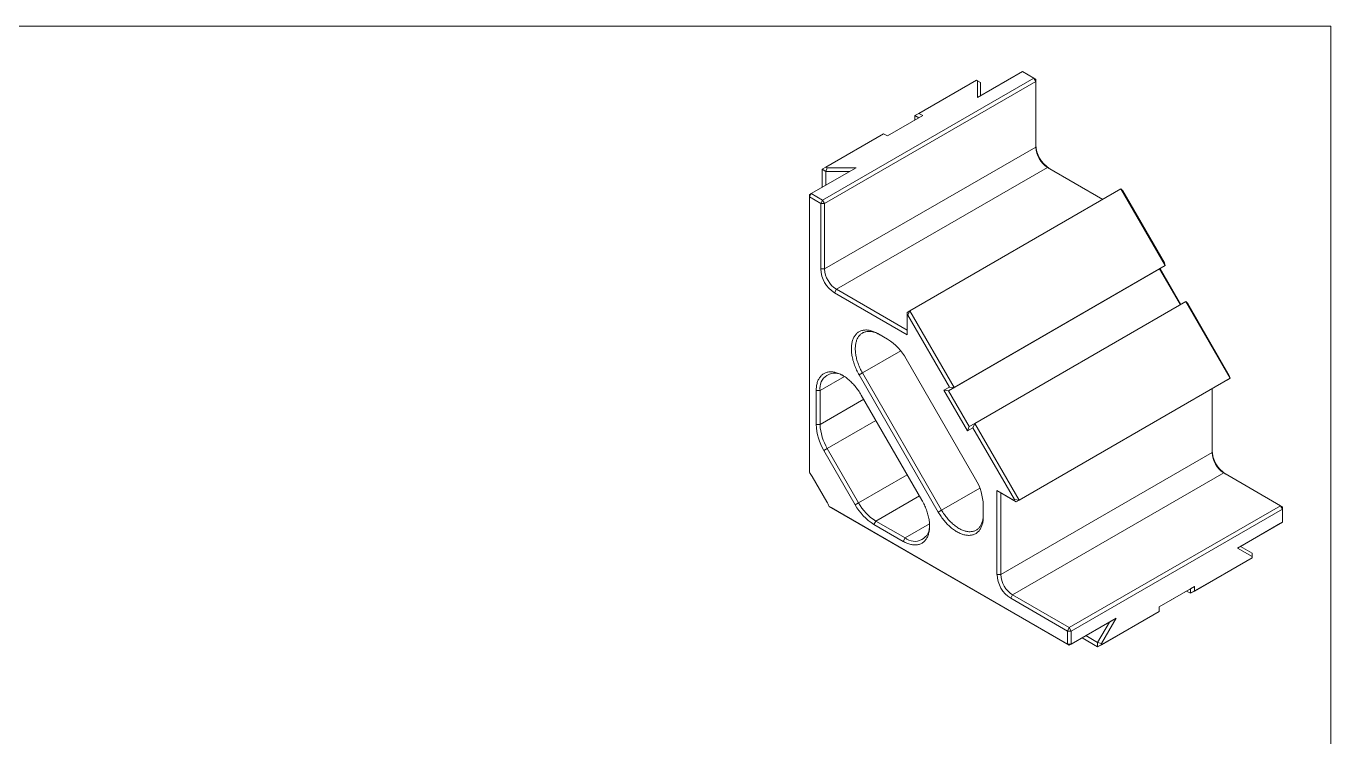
# Model space of a CAD drawing. Header units: inches. Extents: x 0.1 to 10.9, y 0 to 8.5.
# Drawn here: x 5.04 to 10.94, y 5.24 to 8.45 of the extents above; entities that cross this region are included whole.
import ezdxf

# ---------------------------------------------------------------- set-up
doc = ezdxf.new("R2010")
doc.units = ezdxf.units.IN
doc.header["$MEASUREMENT"] = 0

msp = doc.modelspace()

# ---------------------------------------------------------------- linework, layer by layer
at = {"color": 7, "linetype": 'Continuous', "lineweight": 18}
for p, q in [((0.0622, 8.4506), (10.9445, 8.4506)), ((10.9445, 0.0356), (10.9445, 8.4506)), ((8.6461, 7.6643), (9.6007, 8.2154)), ((9.3417, 8.2067), (9.081, 8.0562)), ((9.3469, 8.2037), (9.3417, 8.2067)), ((9.5494, 8.245), (9.3469, 8.128)), ((9.3469, 8.128), (9.3469, 8.2037)), ((9.3594, 8.1965), (9.3469, 8.2037)), ((9.6007, 8.2154), (9.5494, 8.245)), ((9.6007, 8.2154), (9.6096, 8.2)), ((9.6007, 8.2154), (9.6096, 8.2103)), ((9.6096, 8.2), (9.6096, 8.2103)), ((9.6096, 8.2), (8.655, 7.649)), ((9.3594, 8.1965), (9.3594, 8.1352)), ((9.6096, 7.9041), (9.6096, 8.2)), ((9.0987, 8.046), (8.9396, 7.9541)), ((9.0633, 8.0459), (9.081, 8.0562)), ((9.081, 8.0357), (9.0633, 8.0459)), ((9.0633, 8.0255), (9.0633, 8.0459)), ((9.081, 8.0562), (9.0987, 8.046)), ((8.9219, 7.9643), (8.6611, 7.8138)), ((8.9396, 7.9541), (8.9219, 7.9643)), ((8.655, 7.353), (9.6096, 7.9041)), ((8.7974, 7.8108), (8.5949, 7.6939)), ((8.6435, 7.8036), (8.6611, 7.8138)), ((8.6611, 7.7934), (8.6435, 7.8036)), ((8.6435, 7.7219), (8.6435, 7.8036)), ((8.6611, 7.8138), (8.6663, 7.8108)), ((8.6663, 7.8108), (8.6611, 7.7934)), ((8.7672, 7.7934), (8.6611, 7.7934)), ((8.6611, 7.7321), (8.6611, 7.7934)), ((8.6663, 7.8108), (8.7974, 7.8108)), ((8.708, 7.2611), (9.6626, 7.8122)), ((9.9131, 7.6676), (9.6626, 7.8122)), ((8.5949, 7.6939), (8.586, 7.6786)), ((8.5949, 7.6939), (8.586, 7.6888)), ((8.586, 7.6888), (8.586, 7.6786)), ((8.586, 7.6786), (8.586, 6.4341)), ((8.6373, 7.649), (8.586, 7.6786)), ((8.5949, 7.6939), (8.6461, 7.6643)), ((9.0405, 7.1639), (9.9951, 7.7149)), ((10.1951, 7.3685), (9.9951, 7.7149)), ((9.9951, 7.7149), (10.0039, 7.7056)), ((10.0039, 7.7056), (10.1914, 7.3808)), ((8.6461, 7.6643), (8.6373, 7.649)), ((8.6373, 7.353), (8.6373, 7.649)), ((8.6373, 7.649), (8.655, 7.649)), ((8.6461, 7.6643), (8.655, 7.649)), ((8.655, 7.649), (8.655, 7.353)), ((10.1914, 7.3808), (10.1951, 7.3685)), ((8.6373, 7.353), (8.655, 7.353)), ((9.2155, 6.803), (10.1701, 7.3541)), ((9.2405, 6.8175), (10.1951, 7.3685)), ((10.1701, 7.3541), (10.1951, 7.3685)), ((10.2638, 7.1917), (10.1701, 7.3541)), ((10.1726, 7.3556), (10.2664, 7.1932)), ((8.6992, 7.2458), (8.708, 7.2611)), ((8.708, 7.2611), (9.028, 7.0764)), ((9.028, 7.056), (8.6992, 7.2458)), ((9.3342, 6.6551), (10.2888, 7.2062)), ((10.4888, 6.8597), (10.2888, 7.2062)), ((10.2976, 7.1968), (10.2888, 7.2062)), ((9.028, 7.1566), (9.0405, 7.1639)), ((9.028, 7.1422), (9.028, 7.1566)), ((9.0316, 7.1443), (9.028, 7.1422)), ((9.028, 7.1422), (9.028, 7.056)), ((9.0316, 7.1443), (9.0405, 7.1639)), ((9.2191, 6.8196), (9.0316, 7.1443)), ((9.0405, 7.1639), (9.2405, 6.8175)), ((10.2976, 7.1968), (10.4851, 6.8721)), ((8.8954, 7.0611), (8.9396, 7.0356)), ((8.9042, 7.056), (8.8954, 7.0611)), ((8.9402, 7.0352), (8.9042, 7.056)), ((9.0239, 6.9465), (9.3377, 6.403)), ((8.8261, 6.8833), (8.811, 6.8746)), ((9.169, 6.2545), (8.811, 6.8746)), ((8.8261, 6.8833), (9.1841, 6.2633)), ((9.5217, 6.3014), (10.4763, 6.8525)), ((9.5342, 6.3087), (10.4888, 6.8597)), ((10.4763, 6.8525), (10.4888, 6.8597)), ((10.4851, 6.8721), (10.4888, 6.8597)), ((8.617, 6.6502), (8.617, 6.8033)), ((8.6346, 6.8033), (8.617, 6.8033)), ((8.6346, 6.8033), (8.6346, 6.6502)), ((9.1941, 6.8051), (9.2191, 6.8196)), ((9.3004, 6.6211), (9.1941, 6.8051)), ((9.2155, 6.803), (9.1941, 6.8051)), ((9.2405, 6.8175), (9.2155, 6.803)), ((9.2155, 6.803), (9.3092, 6.6406)), ((9.2405, 6.8175), (9.2191, 6.8196)), ((10.4068, 6.5232), (10.4068, 6.8124)), ((8.8207, 6.7832), (9.0947, 6.3086)), ((8.6346, 6.6502), (8.617, 6.6502)), ((9.3092, 6.6406), (9.3004, 6.6211)), ((9.3254, 6.6355), (9.3004, 6.6211)), ((9.3092, 6.6406), (9.3342, 6.6551)), ((9.3342, 6.6551), (9.3254, 6.6355)), ((9.5129, 6.3108), (9.3254, 6.6355)), ((9.3342, 6.6551), (9.5342, 6.3087)), ((8.667, 6.5413), (8.6519, 6.5326)), ((8.7933, 6.2877), (8.6519, 6.5326)), ((8.667, 6.5413), (8.8084, 6.2964)), ((9.4522, 5.9721), (10.4068, 6.5232)), ((8.599, 6.4151), (8.6651, 6.3006)), ((9.5053, 5.8802), (10.4598, 6.4313)), ((10.7162, 6.2833), (10.4598, 6.4313)), ((9.4345, 6.3518), (9.5092, 6.3087)), ((9.4345, 5.9721), (9.4345, 6.3518)), ((9.4522, 6.3416), (9.4345, 6.3518)), ((9.5217, 6.3014), (9.4522, 6.3416)), ((9.4522, 6.3416), (9.4522, 5.9721)), ((8.675, 6.2799), (9.7527, 5.6577)), ((8.675, 6.2799), (8.6845, 6.2744)), ((9.7616, 5.6526), (8.6845, 6.2744)), ((8.7933, 6.2877), (8.8084, 6.2964)), ((9.169, 6.2545), (9.1841, 6.2633)), ((9.3727, 6.2854), (9.3727, 6.2344)), ((9.5092, 6.3087), (9.5129, 6.3108)), ((9.5217, 6.3014), (9.5092, 6.3087)), ((9.5342, 6.3087), (9.5129, 6.3108)), ((9.5342, 6.3087), (9.5217, 6.3014)), ((9.7616, 5.7322), (10.7162, 6.2833)), ((10.725, 6.268), (9.7704, 5.7169)), ((10.7162, 6.2833), (10.725, 6.268)), ((10.725, 6.2782), (10.7162, 6.2833)), ((10.725, 6.2782), (10.725, 6.268)), ((10.725, 6.2088), (10.725, 6.268)), ((8.8777, 6.1986), (8.8865, 6.2139)), ((9.0103, 6.1221), (8.8777, 6.1986)), ((8.8865, 6.2139), (9.0191, 6.1374)), ((10.5225, 6.0919), (10.725, 6.2088)), ((10.7162, 6.2037), (10.535, 6.0991)), ((10.725, 6.2088), (10.7162, 6.2037)), ((9.0103, 6.1221), (9.0191, 6.1374)), ((10.5225, 6.0919), (10.535, 6.0991)), ((10.588, 6.054), (10.5225, 6.0919)), ((10.535, 6.0991), (10.588, 6.0685)), ((10.588, 6.0481), (10.3096, 5.8873)), ((10.3273, 5.8975), (10.588, 6.0481)), ((10.588, 6.054), (10.588, 6.0685)), ((10.588, 6.0481), (10.588, 6.054)), ((10.588, 6.0481), (10.588, 6.0481)), ((9.4522, 5.9721), (9.4345, 5.9721)), ((10.1682, 5.8261), (10.3273, 5.918)), ((10.3096, 5.9077), (10.1682, 5.8261)), ((10.3273, 5.918), (10.3096, 5.9077)), ((10.3096, 5.8873), (10.3096, 5.9077)), ((10.3273, 5.918), (10.3273, 5.8975)), ((9.5053, 5.8802), (9.4964, 5.8649)), ((9.7527, 5.7169), (9.4964, 5.8649)), ((9.5053, 5.8802), (9.7616, 5.7322)), ((10.2919, 5.8975), (10.3096, 5.8873)), ((10.3273, 5.8975), (10.3096, 5.8873)), ((10.1682, 5.8057), (9.8897, 5.645)), ((9.9074, 5.6552), (10.1682, 5.8057)), ((10.1682, 5.8057), (10.1682, 5.8261)), ((10.1682, 5.8057), (10.1682, 5.8057)), ((9.7616, 5.7322), (9.7527, 5.7169)), ((9.9428, 5.7572), (9.7616, 5.6526)), ((9.7616, 5.7322), (9.7704, 5.7169)), ((9.7704, 5.6577), (9.973, 5.7747)), ((9.8897, 5.6654), (9.9428, 5.7572)), ((9.973, 5.7747), (9.9074, 5.6612)), ((9.9428, 5.7572), (9.973, 5.7747)), ((9.7527, 5.6577), (9.7527, 5.7169)), ((9.7527, 5.7169), (9.7704, 5.7169)), ((9.7704, 5.7169), (9.7704, 5.6577)), ((9.819, 5.6858), (9.8897, 5.645)), ((9.8367, 5.696), (9.8897, 5.6654)), ((9.8897, 5.6654), (9.9074, 5.6612)), ((9.8897, 5.645), (9.8897, 5.6654)), ((9.7527, 5.6577), (9.7704, 5.6577)), ((9.7527, 5.6577), (9.7616, 5.6526)), ((9.7616, 5.6526), (9.7704, 5.6577)), ((9.9074, 5.6552), (9.8897, 5.645)), ((9.9074, 5.6612), (9.9074, 5.6552))]:
    msp.add_line(p, q, dxfattribs=at)
at = {"color": 8, "linetype": 'Continuous', "lineweight": 18}
for p, q in [((8.9989, 6.9831), (8.8261, 6.8833)), ((8.7448, 6.867), (8.6346, 6.8033)), ((8.8317, 6.764), (8.6346, 6.6502)), ((8.887, 6.6683), (8.667, 6.5413)), ((9.0284, 6.4234), (8.8084, 6.2964)), ((9.0836, 6.3277), (8.8865, 6.2139)), ((9.3569, 6.363), (9.1841, 6.2633)), ((9.1293, 6.201), (9.0191, 6.1374))]:
    msp.add_line(p, q, dxfattribs=at)
at = {"color": 7, "linetype": 'Continuous', "lineweight": 18, "flags": 128}
for points in [[(8.811, 6.8746), (8.808, 6.8799), (8.8051, 6.8853), (8.8023, 6.8907), (8.7997, 6.8962), (8.7972, 6.9017), (8.7948, 6.9073), (8.7925, 6.9128), (8.7904, 6.9184), (8.7884, 6.924), (8.7866, 6.9296), (8.7849, 6.9351), (8.7833, 6.9407), (8.7819, 6.9462), (8.7806, 6.9517), (8.7795, 6.9572), (8.7786, 6.9626), (8.7778, 6.968), (8.7771, 6.9733), (8.7766, 6.9786), (8.7763, 6.9837), (8.7761, 6.9888), (8.7761, 6.9938), (8.7762, 6.9988), (8.7765, 7.0036), (8.7769, 7.0083), (8.7775, 7.0129), (8.7783, 7.0174), (8.7792, 7.0217), (8.7802, 7.026), (8.7815, 7.0301), (8.7828, 7.034), (8.7843, 7.0378), (8.786, 7.0415), (8.7878, 7.045), (8.7897, 7.0483), (8.7918, 7.0515), (8.794, 7.0545), (8.7964, 7.0574), (8.7988, 7.06), (8.8014, 7.0625), (8.8042, 7.0648), (8.807, 7.0669), (8.81, 7.0688), (8.8131, 7.0706), (8.8162, 7.0721), (8.8195, 7.0735), (8.8229, 7.0746), (8.8264, 7.0756), (8.83, 7.0763), (8.8336, 7.0768), (8.8374, 7.0772), (8.8412, 7.0773), (8.8451, 7.0773), (8.849, 7.077), (8.8531, 7.0766), (8.8571, 7.0759), (8.8613, 7.075), (8.8654, 7.074), (8.8696, 7.0727), (8.8739, 7.0712), (8.8781, 7.0696), (8.8824, 7.0677), (8.8867, 7.0657), (8.8911, 7.0635), (8.8954, 7.0611)], [(8.9042, 7.056), (8.9001, 7.0583), (8.896, 7.0604), (8.8918, 7.0623), (8.8877, 7.0641), (8.8837, 7.0656), (8.8796, 7.067), (8.8756, 7.0681), (8.8716, 7.0691), (8.8677, 7.0699), (8.8638, 7.0705), (8.86, 7.0708), (8.8563, 7.071), (8.8526, 7.071), (8.849, 7.0708), (8.8454, 7.0704), (8.842, 7.0697), (8.8386, 7.0689), (8.8353, 7.0679), (8.8321, 7.0667), (8.8291, 7.0653), (8.8261, 7.0637), (8.8232, 7.0619), (8.8205, 7.06), (8.8178, 7.0578), (8.8153, 7.0555), (8.8129, 7.053), (8.8107, 7.0503), (8.8085, 7.0474), (8.8065, 7.0444), (8.8047, 7.0412), (8.8029, 7.0379), (8.8014, 7.0344), (8.7999, 7.0307), (8.7986, 7.027), (8.7975, 7.023), (8.7965, 7.019), (8.7957, 7.0148), (8.795, 7.0105), (8.7944, 7.0061), (8.794, 7.0015), (8.7938, 6.9969), (8.7937, 6.9922), (8.7938, 6.9874), (8.794, 6.9825), (8.7944, 6.9775), (8.795, 6.9725), (8.7957, 6.9673), (8.7965, 6.9622), (8.7975, 6.957), (8.7986, 6.9517), (8.7999, 6.9465), (8.8014, 6.9412), (8.8029, 6.9358), (8.8047, 6.9305), (8.8065, 6.9252), (8.8085, 6.9198), (8.8107, 6.9145), (8.8129, 6.9092), (8.8153, 6.904), (8.8178, 6.8987), (8.8205, 6.8935), (8.8232, 6.8884), (8.8261, 6.8833)], [(8.617, 6.8033), (8.617, 6.8083), (8.6173, 6.8131), (8.6177, 6.8179), (8.6182, 6.8225), (8.6189, 6.827), (8.6198, 6.8314), (8.6208, 6.8357), (8.6219, 6.8399), (8.6232, 6.8439), (8.6247, 6.8477), (8.6263, 6.8514), (8.6281, 6.855), (8.63, 6.8584), (8.632, 6.8616), (8.6342, 6.8647), (8.6365, 6.8676), (8.6389, 6.8703), (8.6415, 6.8728), (8.6442, 6.8752), (8.647, 6.8774), (8.6499, 6.8794), (8.6529, 6.8812), (8.6561, 6.8828), (8.6593, 6.8842), (8.6627, 6.8854), (8.6661, 6.8864), (8.6697, 6.8872), (8.6733, 6.8878), (8.677, 6.8883), (8.6808, 6.8885), (8.6847, 6.8885), (8.6886, 6.8883), (8.6926, 6.8879), (8.6967, 6.8873), (8.7008, 6.8865), (8.7049, 6.8855), (8.7091, 6.8843), (8.7134, 6.8829), (8.7176, 6.8813), (8.7219, 6.8795), (8.7262, 6.8776), (8.7305, 6.8754), (8.7348, 6.8731), (8.7392, 6.8705), (8.7435, 6.8678), (8.7478, 6.865), (8.7521, 6.8619), (8.7564, 6.8587), (8.7606, 6.8553), (8.7648, 6.8518), (8.769, 6.8481), (8.7731, 6.8442), (8.7772, 6.8402), (8.7813, 6.8361), (8.7852, 6.8318), (8.7892, 6.8274), (8.793, 6.8229), (8.7968, 6.8183), (8.8005, 6.8136), (8.8041, 6.8087), (8.8076, 6.8038), (8.811, 6.7988), (8.8143, 6.7936), (8.8175, 6.7884), (8.8207, 6.7832)], [(9.0947, 6.3086), (9.0977, 6.3033), (9.1005, 6.2979), (9.1033, 6.2924), (9.106, 6.287), (9.1085, 6.2814), (9.1109, 6.2759), (9.1131, 6.2703), (9.1153, 6.2648), (9.1172, 6.2592), (9.1191, 6.2536), (9.1208, 6.248), (9.1224, 6.2425), (9.1238, 6.2369), (9.125, 6.2314), (9.1261, 6.226), (9.1271, 6.2205), (9.1279, 6.2152), (9.1286, 6.2098), (9.129, 6.2046), (9.1294, 6.1994), (9.1296, 6.1943), (9.1296, 6.1893), (9.1295, 6.1844), (9.1292, 6.1796), (9.1287, 6.1749), (9.1281, 6.1703), (9.1274, 6.1658), (9.1265, 6.1614), (9.1254, 6.1572), (9.1242, 6.1531), (9.1228, 6.1492), (9.1213, 6.1453), (9.1197, 6.1417), (9.1179, 6.1382), (9.1159, 6.1348), (9.1139, 6.1317), (9.1116, 6.1286), (9.1093, 6.1258), (9.1068, 6.1231), (9.1042, 6.1207), (9.1015, 6.1184), (9.0986, 6.1162), (9.0957, 6.1143), (9.0926, 6.1126), (9.0894, 6.111), (9.0861, 6.1097), (9.0827, 6.1086), (9.0792, 6.1076), (9.0757, 6.1069), (9.072, 6.1063), (9.0683, 6.106), (9.0645, 6.1058), (9.0606, 6.1059), (9.0566, 6.1061), (9.0526, 6.1066), (9.0485, 6.1073), (9.0444, 6.1081), (9.0402, 6.1092), (9.036, 6.1105), (9.0318, 6.1119), (9.0275, 6.1136), (9.0232, 6.1154), (9.0189, 6.1174), (9.0146, 6.1197), (9.0103, 6.1221)], [(9.3727, 6.2344), (9.3726, 6.2294), (9.3724, 6.2246), (9.372, 6.2198), (9.3714, 6.2152), (9.3707, 6.2107), (9.3699, 6.2063), (9.3689, 6.202), (9.3677, 6.1979), (9.3664, 6.1939), (9.3649, 6.19), (9.3633, 6.1863), (9.3616, 6.1827), (9.3597, 6.1793), (9.3576, 6.1761), (9.3555, 6.173), (9.3532, 6.1701), (9.3507, 6.1674), (9.3482, 6.1649), (9.3455, 6.1625), (9.3427, 6.1603), (9.3397, 6.1583), (9.3367, 6.1565), (9.3335, 6.1549), (9.3303, 6.1535), (9.3269, 6.1523), (9.3235, 6.1513), (9.3199, 6.1505), (9.3163, 6.1499), (9.3126, 6.1495), (9.3088, 6.1492), (9.3049, 6.1492), (9.301, 6.1494), (9.297, 6.1498), (9.293, 6.1504), (9.2888, 6.1512), (9.2847, 6.1522), (9.2805, 6.1534), (9.2763, 6.1548), (9.272, 6.1564), (9.2677, 6.1582), (9.2634, 6.1601), (9.2591, 6.1623), (9.2548, 6.1647), (9.2505, 6.1672), (9.2461, 6.1699), (9.2418, 6.1728), (9.2375, 6.1758), (9.2333, 6.179), (9.229, 6.1824), (9.2248, 6.186), (9.2206, 6.1897), (9.2165, 6.1935), (9.2124, 6.1975), (9.2084, 6.2016), (9.2044, 6.2059), (9.2005, 6.2103), (9.1966, 6.2148), (9.1929, 6.2194), (9.1892, 6.2242), (9.1856, 6.229), (9.182, 6.2339), (9.1786, 6.239), (9.1753, 6.2441), (9.1721, 6.2493), (9.169, 6.2545)], [(9.1841, 6.2633), (9.187, 6.2582), (9.1901, 6.2533), (9.1933, 6.2484), (9.1966, 6.2436), (9.1999, 6.2389), (9.2034, 6.2343), (9.2069, 6.2298), (9.2106, 6.2254), (9.2142, 6.2211), (9.218, 6.2169), (9.2218, 6.2129), (9.2257, 6.209), (9.2296, 6.2053), (9.2336, 6.2016), (9.2376, 6.1982), (9.2416, 6.1949), (9.2457, 6.1917), (9.2498, 6.1887), (9.2539, 6.1859), (9.2581, 6.1833), (9.2622, 6.1808), (9.2663, 6.1785), (9.2704, 6.1764), (9.2746, 6.1744), (9.2787, 6.1727), (9.2827, 6.1712), (9.2868, 6.1698), (9.2908, 6.1686), (9.2948, 6.1677), (9.2987, 6.1669), (9.3026, 6.1663), (9.3064, 6.1659), (9.3101, 6.1657), (9.3138, 6.1658), (9.3174, 6.166), (9.321, 6.1664), (9.3244, 6.167), (9.3278, 6.1678), (9.3311, 6.1689), (9.3343, 6.1701), (9.3373, 6.1715), (9.3403, 6.1731), (9.3432, 6.1748), (9.3459, 6.1768), (9.3486, 6.179), (9.3511, 6.1813), (9.3535, 6.1838), (9.3557, 6.1865), (9.3579, 6.1893), (9.3599, 6.1924), (9.3617, 6.1955), (9.3635, 6.1989), (9.365, 6.2024), (9.3665, 6.206), (9.3678, 6.2098), (9.3689, 6.2137), (9.3699, 6.2178), (9.3707, 6.222), (9.3714, 6.2263), (9.372, 6.2307), (9.3724, 6.2352), (9.3726, 6.2399), (9.3727, 6.2446)]]:
    msp.add_lwpolyline(points, dxfattribs=at)
at = {"color": 7, "linetype": 'Continuous', "lineweight": 18}
for centre, radius, start, end in [((9.7438, 7.9203), 0.1344, 182.58554, 237.18904), ((9.7246, 7.9092), 0.1151, 182.56947, 237.43053), ((8.7715, 7.359), 0.1343, 182.56998, 237.43002), ((8.77, 7.3581), 0.1151, 182.56944, 237.43056), ((8.8105, 6.8288), 0.2438, 28.87472, 58.02622), ((8.7013, 6.8146), 0.0676, 54.28354, 189.60341), ((8.8598, 6.6584), 0.243, 181.92721, 211.17302), ((8.8602, 6.658), 0.2257, 181.9756, 211.12463), ((10.5411, 6.5394), 0.1344, 182.58554, 237.18904), ((10.5218, 6.5283), 0.1151, 182.56947, 237.43053), ((8.4704, 6.341), 0.1484, 29.95934, 38.81573), ((9.1298, 6.2772), 0.243, 1.92721, 31.17302), ((8.5366, 6.2263), 0.1484, 21.18446, 30.0406), ((9.0068, 6.4054), 0.2438, 208.87472, 238.02622), ((9.0055, 6.4049), 0.225, 208.8263, 238.07463), ((9.0622, 6.1895), 0.0676, 230.38573, 5.73267), ((9.5687, 5.9781), 0.1343, 182.56998, 237.43002), ((9.5672, 5.9772), 0.1151, 182.56944, 237.43056)]:
    msp.add_arc(centre, radius, start, end, dxfattribs=at)

doc.saveas('drawing.dxf')
